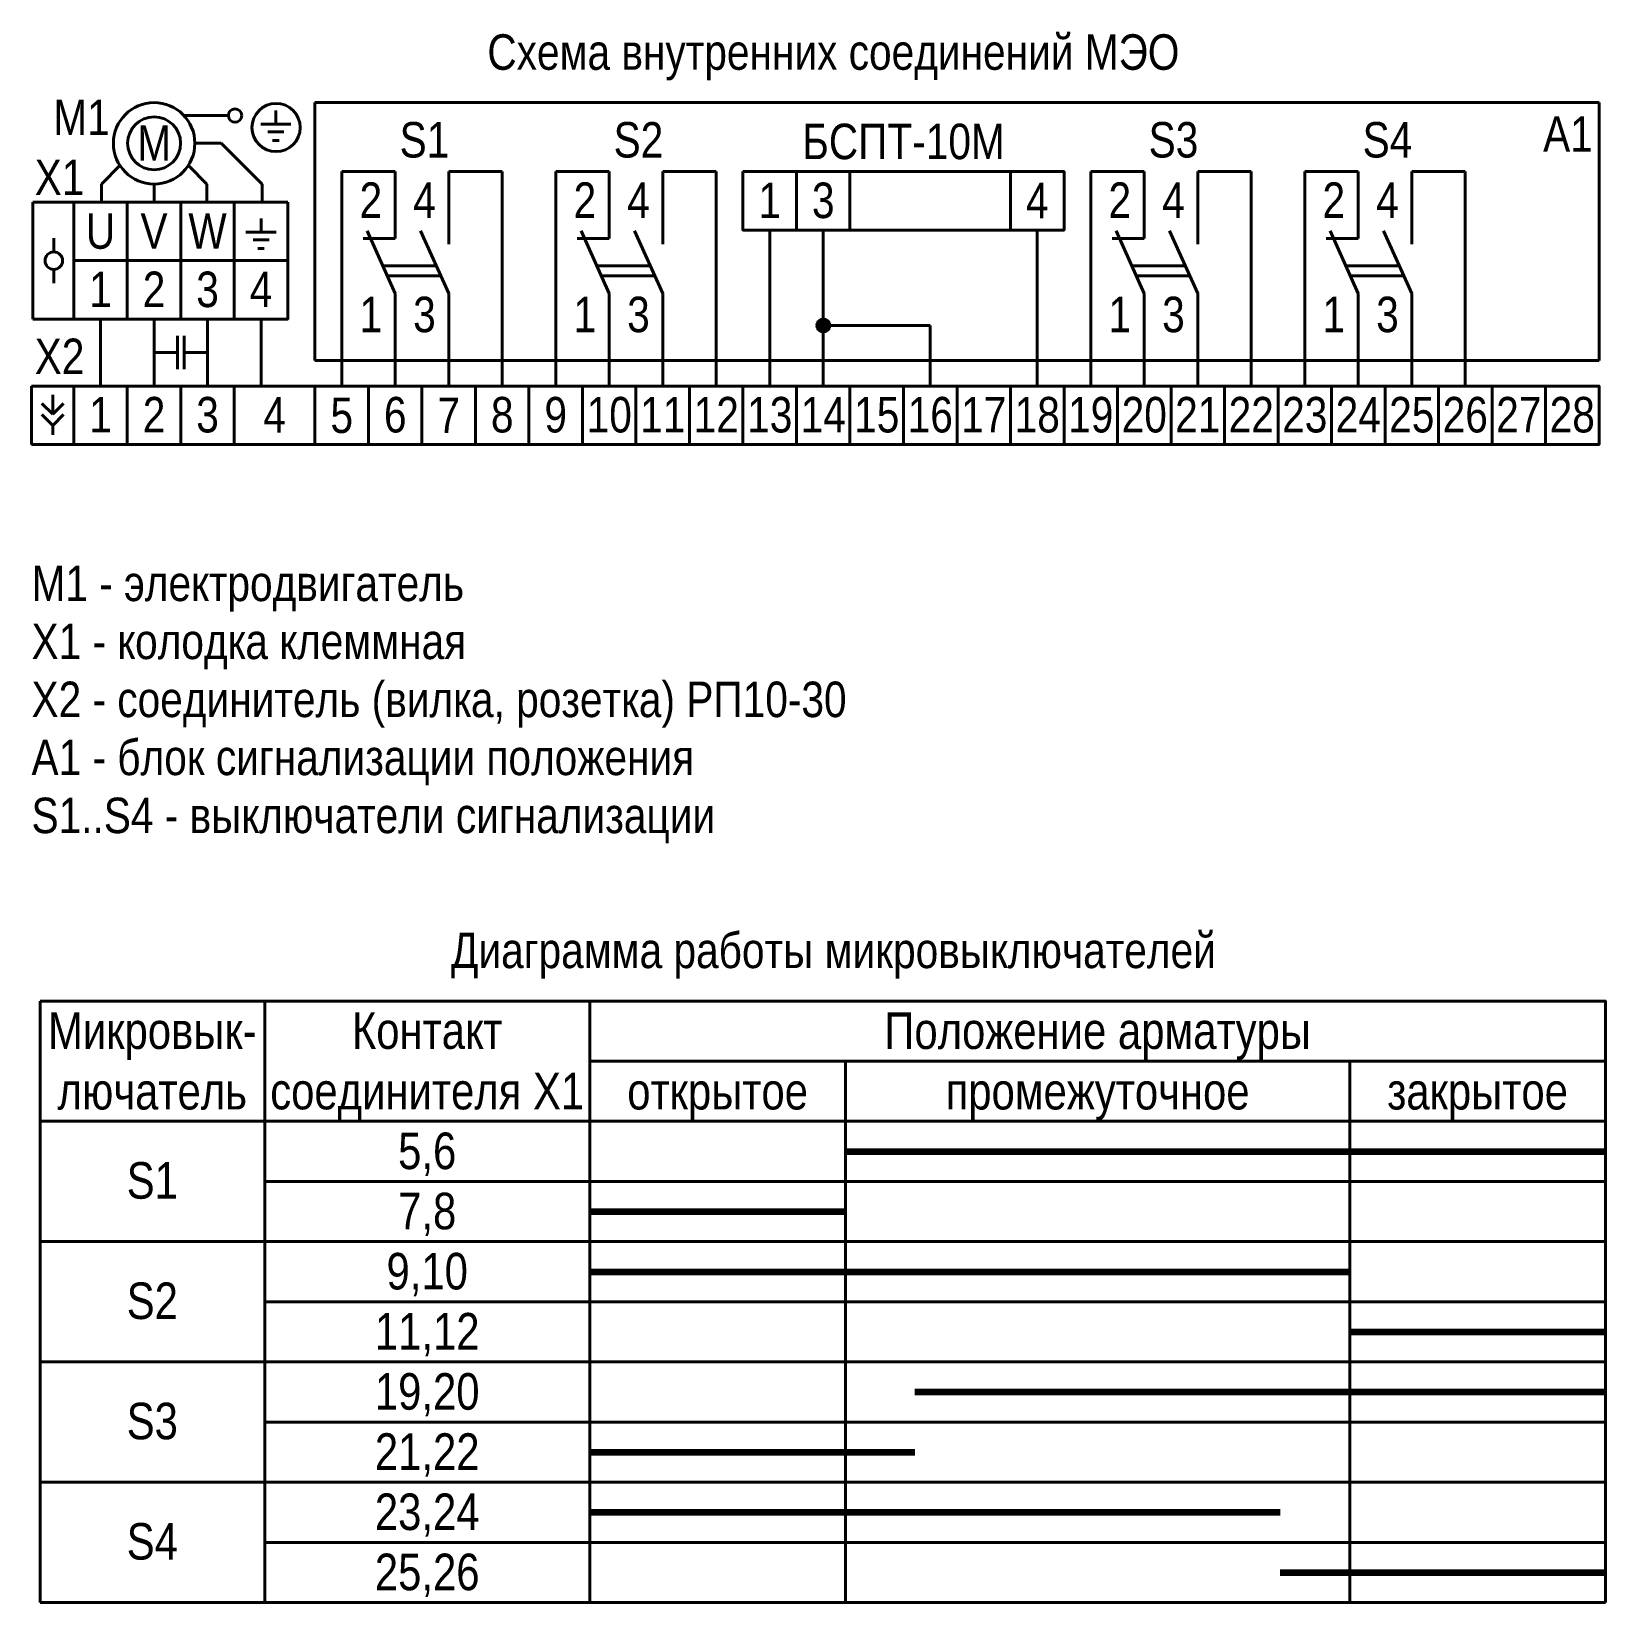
# Model space of a CAD drawing. Header units: millimetres. Extents: x 20 to 403, y -186 to -5.
# Drawn here: x 230.4 to 402.8, y -182.5 to -10.4 of the extents above; entities that cross this region are included whole.
import ezdxf

# ---------------------------------------------------------------- set-up
doc = ezdxf.new("R2010")
doc.units = ezdxf.units.MM
doc.header["$MEASUREMENT"] = 0
doc.layers.add('info', color=7, linetype='Continuous')
doc.styles.add('СГЕНЕРИР_СТИЛЬ_1', font='')
doc.styles.get('СГЕНЕРИР_СТИЛЬ_1').set_extended_font_data('Arial Narrow')

msp = doc.modelspace()

# ---------------------------------------------------------------- hatches: boundary and pattern name
at = {"layer": 'info', "linetype": 'Continuous', "lineweight": 0, "true_color": 0x000000}
msp.add_hatch(color=18, dxfattribs=at).paths.add_polyline_path([(316.66, -42.62), (316.7, -42.81), (316.81, -42.97), (316.97, -43.08), (317.16, -43.12), (317.35, -43.08), (317.51, -42.97), (317.62, -42.81), (317.66, -42.62), (317.62, -42.42), (317.51, -42.26), (317.35, -42.15), (317.16, -42.12), (316.97, -42.15), (316.81, -42.26), (316.7, -42.42)])

# ---------------------------------------------------------------- linework, layer by layer
at = {"layer": 'info', "color": 7, "linetype": 'Continuous', "lineweight": 40, "ltscale": 100}
for p, q in [((261.49, -46.45), (261.49, -18.19)), ((261.49, -18.19), (402.13, -18.19)), ((402.13, -18.19), (402.13, -46.45)), ((252, -19.63), (247.13, -19.63)), ((255.55, -20.56), (258.86, -20.56)), ((257.2, -20.56), (257.2, -19.09)), ((256.32, -21.41), (257.2, -21.41)), ((256.84, -22.36), (257.2, -22.36)), ((257.2, -21.41), (258.09, -21.41)), ((257.2, -22.36), (257.57, -22.36)), ((248.33, -22.67), (251.23, -22.67)), ((251.23, -22.67), (255.69, -27.13)), ((240.13, -25.1), (238.09, -27.13)), ((247.62, -25.1), (249.66, -27.13)), ((264.42, -49.25), (264.42, -25.77)), ((264.42, -25.77), (270.28, -25.77)), ((270.28, -25.77), (270.28, -33.08)), ((282, -25.77), (276.14, -25.77)), ((276.14, -25.77), (276.14, -33.7)), ((282, -49.25), (282, -25.77)), ((287.86, -49.25), (287.86, -25.77)), ((287.86, -25.77), (293.72, -25.77)), ((293.72, -25.77), (293.72, -33.08)), ((299.58, -25.75), (299.58, -33.7)), ((305.44, -25.77), (299.58, -25.77)), ((305.44, -49.25), (305.44, -25.77)), ((308.37, -25.77), (343.53, -25.77)), ((308.37, -32.17), (308.37, -25.77)), ((343.53, -25.77), (343.53, -32.17)), ((346.46, -49.25), (346.46, -25.77)), ((346.46, -25.77), (352.32, -25.77)), ((352.32, -25.77), (352.32, -33.08)), ((364.04, -25.77), (358.18, -25.77)), ((358.18, -25.77), (358.18, -33.7)), ((364.04, -49.25), (364.04, -25.77)), ((369.9, -49.25), (369.9, -25.77)), ((369.9, -25.77), (375.76, -25.77)), ((375.76, -25.77), (375.76, -33.08)), ((387.48, -25.77), (381.62, -25.77)), ((381.62, -25.77), (381.62, -33.7)), ((387.48, -49.25), (387.48, -25.77)), ((238.09, -27.13), (238.09, -29.12)), ((243.87, -27.13), (243.87, -29.12)), ((249.66, -27.13), (249.66, -29.12)), ((255.69, -27.13), (255.69, -29.12)), ((230.57, -29.12), (258.51, -29.12)), ((230.57, -41.92), (230.57, -29.12)), ((258.51, -29.12), (258.51, -41.92)), ((255.58, -32.39), (255.58, -30.92)), ((253.93, -32.39), (257.23, -32.39)), ((270.28, -39.13), (267.2, -32.24)), ((276.14, -39.13), (273.06, -32.24)), ((293.72, -39.13), (290.64, -32.24)), ((299.58, -39.13), (296.5, -32.24)), ((343.53, -32.17), (308.37, -32.17)), ((311.3, -49.25), (311.3, -32.17)), ((317.16, -49.25), (317.16, -32.17)), ((340.6, -49.25), (340.6, -32.17)), ((352.32, -39.13), (349.24, -32.24)), ((358.18, -39.13), (355.1, -32.24)), ((375.76, -39.13), (372.68, -32.24)), ((381.62, -39.13), (378.54, -32.24)), ((232.88, -34.56), (232.88, -33.04)), ((254.7, -33.24), (255.58, -33.24)), ((255.22, -34.19), (255.58, -34.19)), ((255.58, -33.24), (256.46, -33.24)), ((255.58, -34.19), (255.94, -34.19)), ((270.28, -33.08), (266.78, -33.08)), ((293.72, -33.08), (290.22, -33.08)), ((352.32, -33.08), (348.82, -33.08)), ((375.76, -33.08), (372.26, -33.08)), ((268.93, -36.1), (274.79, -36.1)), ((292.37, -36.1), (298.23, -36.1)), ((350.97, -36.1), (356.83, -36.1)), ((374.41, -36.1), (380.27, -36.1)), ((232.88, -38), (232.88, -36.47)), ((269.41, -37.19), (275.27, -37.19)), ((292.85, -37.19), (298.71, -37.19)), ((351.45, -37.19), (357.31, -37.19)), ((374.89, -37.19), (380.75, -37.19)), ((270.28, -49.25), (270.28, -39.13)), ((276.14, -49.25), (276.14, -39.13)), ((293.72, -49.25), (293.72, -39.13)), ((299.58, -49.25), (299.58, -39.13)), ((352.32, -49.25), (352.32, -39.13)), ((358.18, -49.25), (358.18, -39.13)), ((375.76, -49.25), (375.76, -39.13)), ((381.62, -49.25), (381.62, -39.13)), ((258.51, -41.92), (230.57, -41.92)), ((238, -49.25), (238, -41.92)), ((243.86, -49.25), (243.86, -41.92)), ((249.72, -49.25), (249.72, -41.92)), ((255.58, -41.92), (255.58, -49.25)), ((328.88, -42.62), (317.66, -42.62)), ((328.88, -49.25), (328.88, -42.62)), ((246.42, -47.42), (246.42, -43.75)), ((247.16, -47.42), (247.16, -43.75)), ((243.86, -45.58), (246.42, -45.58)), ((247.16, -45.58), (249.72, -45.58)), ((402.13, -46.45), (261.49, -46.45)), ((230.44, -49.25), (402.13, -49.25)), ((230.44, -55.65), (230.44, -49.25)), ((402.13, -49.25), (402.13, -55.65)), ((231.57, -51.15), (232.76, -52.34)), ((232.76, -52.34), (232.76, -50.22)), ((232.76, -52.34), (233.95, -51.15)), ((231.57, -52.37), (232.76, -53.56)), ((232.76, -53.56), (233.95, -52.37)), ((232.76, -53.56), (232.76, -54.61)), ((402.13, -55.65), (230.44, -55.65)), ((231.37, -116.61), (402.84, -116.61)), ((231.37, -182.49), (231.37, -116.61)), ((402.84, -116.61), (402.84, -182.49)), ((231.37, -142.96), (231.37, -129.78)), ((231.37, -129.78), (255.98, -129.78)), ((255.98, -129.78), (255.98, -142.96)), ((319.6, -129.78), (291.58, -129.78)), ((291.58, -129.78), (291.58, -136.37)), ((319.6, -136.37), (319.6, -129.78)), ((374.82, -129.78), (319.6, -129.78)), ((319.6, -129.78), (319.6, -136.37)), ((374.82, -136.37), (374.82, -129.78)), ((402.84, -129.78), (374.82, -129.78)), ((374.82, -129.78), (374.82, -136.37)), ((402.84, -136.37), (402.84, -129.78)), ((291.58, -136.37), (319.6, -136.37)), ((319.6, -136.37), (291.58, -136.37)), ((291.58, -136.37), (291.58, -142.96)), ((319.6, -136.37), (374.82, -136.37)), ((319.6, -142.96), (319.6, -136.37)), ((374.82, -136.37), (319.6, -136.37)), ((319.6, -136.37), (319.6, -142.96)), ((374.82, -136.37), (402.84, -136.37)), ((374.82, -142.96), (374.82, -136.37)), ((402.84, -136.37), (374.82, -136.37)), ((374.82, -136.37), (374.82, -142.96)), ((402.84, -142.96), (402.84, -136.37)), ((255.98, -142.96), (231.37, -142.96)), ((231.37, -156.14), (231.37, -142.96)), ((231.37, -142.96), (255.98, -142.96)), ((255.98, -142.96), (255.98, -156.14)), ((291.58, -142.96), (319.6, -142.96)), ((319.6, -142.96), (291.58, -142.96)), ((291.58, -142.96), (291.58, -149.55)), ((319.6, -142.96), (374.82, -142.96)), ((319.6, -149.55), (319.6, -142.96)), ((374.82, -142.96), (319.6, -142.96)), ((319.6, -142.96), (319.6, -149.55)), ((374.82, -142.96), (402.84, -142.96)), ((374.82, -149.55), (374.82, -142.96)), ((402.84, -142.96), (374.82, -142.96)), ((374.82, -142.96), (374.82, -149.55)), ((402.84, -149.55), (402.84, -142.96)), ((291.58, -149.55), (319.6, -149.55)), ((319.6, -149.55), (291.58, -149.55)), ((291.58, -149.55), (291.58, -156.14)), ((319.6, -149.55), (374.82, -149.55)), ((319.6, -156.14), (319.6, -149.55)), ((374.82, -149.55), (319.6, -149.55)), ((319.6, -149.55), (319.6, -156.14)), ((374.82, -149.55), (402.84, -149.55)), ((374.82, -156.14), (374.82, -149.55)), ((402.84, -149.55), (374.82, -149.55)), ((374.82, -149.55), (374.82, -156.14)), ((402.84, -156.14), (402.84, -149.55)), ((255.98, -156.14), (231.37, -156.14)), ((231.37, -169.31), (231.37, -156.14)), ((231.37, -156.14), (255.98, -156.14)), ((255.98, -156.14), (255.98, -169.31)), ((291.58, -156.14), (319.6, -156.14)), ((319.6, -156.14), (291.58, -156.14)), ((291.58, -156.14), (291.58, -162.73)), ((319.6, -156.14), (374.82, -156.14)), ((319.6, -162.73), (319.6, -156.14)), ((374.82, -156.14), (319.6, -156.14)), ((319.6, -156.14), (319.6, -162.73)), ((374.82, -156.14), (402.84, -156.14)), ((374.82, -162.73), (374.82, -156.14)), ((402.84, -156.14), (374.82, -156.14)), ((374.82, -156.14), (374.82, -162.73)), ((402.84, -162.73), (402.84, -156.14)), ((291.58, -162.73), (319.6, -162.73)), ((319.6, -162.73), (291.58, -162.73)), ((291.58, -162.73), (291.58, -169.31)), ((319.6, -162.73), (374.82, -162.73)), ((319.6, -169.31), (319.6, -162.73)), ((374.82, -162.73), (319.6, -162.73)), ((319.6, -162.73), (319.6, -169.31)), ((374.82, -162.73), (402.84, -162.73)), ((374.82, -169.31), (374.82, -162.73)), ((402.84, -162.73), (374.82, -162.73)), ((374.82, -162.73), (374.82, -169.31)), ((402.84, -169.31), (402.84, -162.73)), ((255.98, -169.31), (231.37, -169.31)), ((231.37, -182.49), (231.37, -169.31)), ((231.37, -169.31), (255.98, -169.31)), ((255.98, -169.31), (255.98, -182.49)), ((291.58, -169.31), (319.6, -169.31)), ((319.6, -169.31), (291.58, -169.31)), ((291.58, -169.31), (291.58, -175.9)), ((319.6, -169.31), (374.82, -169.31)), ((319.6, -175.9), (319.6, -169.31)), ((374.82, -169.31), (319.6, -169.31)), ((319.6, -169.31), (319.6, -175.9)), ((374.82, -169.31), (402.84, -169.31)), ((374.82, -175.9), (374.82, -169.31)), ((402.84, -169.31), (374.82, -169.31)), ((374.82, -169.31), (374.82, -175.9)), ((402.84, -175.9), (402.84, -169.31)), ((291.58, -175.9), (319.6, -175.9)), ((319.6, -175.9), (291.58, -175.9)), ((291.58, -175.9), (291.58, -182.49)), ((319.6, -175.9), (374.82, -175.9)), ((319.6, -182.49), (319.6, -175.9)), ((374.82, -175.9), (319.6, -175.9)), ((319.6, -175.9), (319.6, -182.49)), ((374.82, -175.9), (402.84, -175.9)), ((374.82, -182.49), (374.82, -175.9)), ((402.84, -175.9), (374.82, -175.9)), ((374.82, -175.9), (374.82, -182.49)), ((402.84, -182.49), (402.84, -175.9)), ((402.84, -182.49), (231.37, -182.49)), ((255.98, -182.49), (231.37, -182.49)), ((291.58, -182.49), (319.6, -182.49)), ((319.6, -182.49), (374.82, -182.49)), ((374.82, -182.49), (402.84, -182.49))]:
    msp.add_line(p, q, dxfattribs=at)
at = {"layer": 'info', "color": 7, "linetype": 'Continuous', "lineweight": 140, "ltscale": 100}
for p, q in [((319.6, -133.08), (402.84, -133.08)), ((291.58, -139.67), (319.6, -139.67)), ((291.58, -146.26), (374.82, -146.26)), ((374.82, -152.84), (402.84, -152.84)), ((327.2, -159.43), (402.84, -159.43)), ((291.58, -166.02), (327.2, -166.02)), ((291.58, -172.61), (367.22, -172.61)), ((367.22, -179.2), (402.84, -179.2))]:
    msp.add_line(p, q, dxfattribs=at)
at = {"layer": 'info', "color": 7, "linetype": 'Continuous', "lineweight": 40, "flags": 128}
for points in [[(308.37, -25.77), (314.23, -25.77), (314.23, -32.17), (308.37, -32.17)], [(314.23, -25.77), (320.09, -25.77), (320.09, -32.17), (314.23, -32.17)], [(337.67, -25.77), (343.53, -25.77), (343.53, -32.17), (337.67, -32.17)], [(235.07, -29.12), (240.93, -29.12), (240.93, -35.52), (235.07, -35.52)], [(240.93, -29.12), (246.79, -29.12), (246.79, -35.52), (240.93, -35.52)], [(246.79, -29.12), (252.65, -29.12), (252.65, -35.52), (246.79, -35.52)], [(235.07, -35.52), (240.93, -35.52), (240.93, -41.92), (235.07, -41.92)], [(240.93, -35.52), (246.79, -35.52), (246.79, -41.92), (240.93, -41.92)], [(246.79, -35.52), (252.65, -35.52), (252.65, -41.92), (246.79, -41.92)], [(252.65, -35.52), (258.51, -35.52), (258.51, -41.92), (252.65, -41.92)], [(235.07, -49.25), (240.93, -49.25), (240.93, -55.65), (235.07, -55.65)], [(240.93, -49.25), (246.79, -49.25), (246.79, -55.65), (240.93, -55.65)], [(246.79, -49.25), (252.65, -49.25), (252.65, -55.65), (246.79, -55.65)], [(252.65, -49.25), (261.49, -49.25), (261.49, -55.65), (252.65, -55.65)], [(261.49, -49.25), (267.35, -49.25), (267.35, -55.65), (261.49, -55.65)], [(267.35, -49.25), (273.21, -49.25), (273.21, -55.65), (267.35, -55.65)], [(273.21, -49.25), (279.07, -49.25), (279.07, -55.65), (273.21, -55.65)], [(279.07, -49.25), (284.93, -49.25), (284.93, -55.65), (279.07, -55.65)], [(284.93, -49.25), (290.79, -49.25), (290.79, -55.65), (284.93, -55.65)], [(290.79, -49.25), (296.65, -49.25), (296.65, -55.65), (290.79, -55.65)], [(296.65, -49.25), (302.51, -49.25), (302.51, -55.65), (296.65, -55.65)], [(302.51, -49.25), (308.37, -49.25), (308.37, -55.65), (302.51, -55.65)], [(308.37, -49.25), (314.23, -49.25), (314.23, -55.65), (308.37, -55.65)], [(314.23, -49.25), (320.09, -49.25), (320.09, -55.65), (314.23, -55.65)], [(320.09, -49.25), (325.95, -49.25), (325.95, -55.65), (320.09, -55.65)], [(325.95, -49.25), (331.81, -49.25), (331.81, -55.65), (325.95, -55.65)], [(331.81, -49.25), (337.67, -49.25), (337.67, -55.65), (331.81, -55.65)], [(337.67, -49.25), (343.53, -49.25), (343.53, -55.65), (337.67, -55.65)], [(343.53, -49.25), (349.39, -49.25), (349.39, -55.65), (343.53, -55.65)], [(349.39, -49.25), (355.25, -49.25), (355.25, -55.65), (349.39, -55.65)], [(355.25, -49.25), (361.11, -49.25), (361.11, -55.65), (355.25, -55.65)], [(361.11, -49.25), (366.97, -49.25), (366.97, -55.65), (361.11, -55.65)], [(366.97, -49.25), (372.83, -49.25), (372.83, -55.65), (366.97, -55.65)], [(372.83, -49.25), (378.69, -49.25), (378.69, -55.65), (372.83, -55.65)], [(378.69, -49.25), (384.55, -49.25), (384.55, -55.65), (378.69, -55.65)], [(384.55, -49.25), (390.41, -49.25), (390.41, -55.65), (384.55, -55.65)], [(390.41, -49.25), (396.27, -49.25), (396.27, -55.65), (390.41, -55.65)], [(396.27, -49.25), (402.13, -49.25), (402.13, -55.65), (396.27, -55.65)], [(231.37, -116.61), (255.98, -116.61), (255.98, -129.78), (231.37, -129.78)], [(255.98, -116.61), (291.58, -116.61), (291.58, -129.78), (255.98, -129.78)], [(291.58, -116.61), (402.84, -116.61), (402.84, -123.2), (291.58, -123.2)], [(291.58, -123.2), (319.6, -123.2), (319.6, -129.78), (291.58, -129.78)], [(319.6, -123.2), (374.82, -123.2), (374.82, -129.78), (319.6, -129.78)], [(374.82, -123.2), (402.84, -123.2), (402.84, -129.78), (374.82, -129.78)], [(255.98, -129.78), (291.58, -129.78), (291.58, -136.37), (255.98, -136.37)], [(255.98, -136.37), (291.58, -136.37), (291.58, -142.96), (255.98, -142.96)], [(255.98, -142.96), (291.58, -142.96), (291.58, -149.55), (255.98, -149.55)], [(255.98, -149.55), (291.58, -149.55), (291.58, -156.14), (255.98, -156.14)], [(255.98, -156.14), (291.58, -156.14), (291.58, -162.73), (255.98, -162.73)], [(255.98, -162.73), (291.58, -162.73), (291.58, -169.31), (255.98, -169.31)], [(255.98, -169.31), (291.58, -169.31), (291.58, -175.9), (255.98, -175.9)], [(255.98, -175.9), (291.58, -175.9), (291.58, -182.49), (255.98, -182.49)]]:
    msp.add_lwpolyline(points, close=True, dxfattribs=at)
at = {"layer": 'info', "color": 7, "linetype": 'Continuous', "lineweight": 40, "ltscale": 100}
for centre, radius in [((243.87, -22.67), 4.46), ((252.73, -19.63), 0.729), ((257.23, -20.94), 2.64), ((243.87, -22.67), 2.9), ((232.88, -35.52), 0.956)]:
    msp.add_circle(centre, radius, dxfattribs=at)
at = {"layer": 'info', "color": 7, "linetype": 'Continuous', "lineweight": 140, "ltscale": 100}
msp.add_circle((317.16, -42.62), 0.5, dxfattribs=at)

# ---------------------------------------------------------------- texts
at = {"layer": 'info', "color": 7, "linetype": 'Continuous', "lineweight": 15, "attachment_point": 2, "style": 'СГЕНЕРИР_СТИЛЬ_1'}
for s, insert, char_height in [('\\A1;{\\pqc;\\fArial Narrow|b0|i0|c204|p34;Схема внутренних соединений МЭО}', (318.27, -10.73), 3.8848), ('\\A1;{\\pqc;\\fArial Narrow|b0|i0|c204|p34;M1}', (235.92, -17.89), 3.8848), ('\\A1;{\\pqc;\\fArial Narrow|b0|i0|c204|p34;S\\fArial Narrow|b0|i0|c204|p34;1}', (273.48, -20.34), 3.8848), ('\\A1;{\\pqc;\\fArial Narrow|b0|i0|c204|p34;S2}', (296.92, -20.34), 3.8848), ('\\A1;{\\pqc;\\fArial Narrow|b0|i0|c204|p34;БСПТ-10М}', (325.95, -20.52), 3.8848), ('\\A1;{\\pqc;\\fArial Narrow|b0|i0|c204|p34;S\\fArial Narrow|b0|i0|c204|p34;3}', (355.52, -20.34), 3.8848), ('\\A1;{\\pqc;\\fArial Narrow|b0|i0|c204|p34;S\\fArial Narrow|b0|i0|c204|p34;4}', (378.96, -20.34), 3.8848), ('\\A1;{\\pqc;\\fArial Narrow|b0|i0|c204|p34;A1}', (398.73, -19.71), 3.8848), ('\\A1;{\\pqc;\\fArial Narrow|b0|i0|c204|p34;M}', (243.87, -20.69), 3.8848), ('\\A1;{\\pqc;\\fArial Narrow|b0|i0|c204|p34;X\\fArial Narrow|b0|i0|c204|p34;1}', (233.51, -24.45), 3.8848), ('\\A1;{\\pqc;\\fArial Narrow|b0|i0|c204|p34;2}', (267.61, -26.95), 3.8848), ('\\A1;{\\pqc;\\fArial Narrow|b0|i0|c204|p34;4}', (273.48, -26.96), 3.8848), ('\\A1;{\\pqc;\\fArial Narrow|b0|i0|c204|p34;2}', (291.05, -26.95), 3.8848), ('\\A1;{\\pqc;\\fArial Narrow|b0|i0|c204|p34;4}', (296.92, -26.96), 3.8848), ('\\A1;{\\pqc;\\fArial Narrow|b0|i0|c204|p34;1}', (311.3, -26.97), 3.8848), ('\\A1;{\\pqc;\\fArial Narrow|b0|i0|c204|p34;3}', (317.16, -26.97), 3.8848), ('\\A1;{\\pqc;\\fArial Narrow|b0|i0|c204|p34;4}', (340.6, -26.99), 3.8848), ('\\A1;{\\pqc;\\fArial Narrow|b0|i0|c204|p34;2}', (349.64, -26.95), 3.8848), ('\\A1;{\\pqc;\\fArial Narrow|b0|i0|c204|p34;4}', (355.52, -26.96), 3.8848), ('\\A1;{\\pqc;\\fArial Narrow|b0|i0|c204|p34;2}', (373.08, -26.95), 3.8848), ('\\A1;{\\pqc;\\fArial Narrow|b0|i0|c204|p34;4}', (378.96, -26.96), 3.8848), ('\\A1;{\\pqc;\\fArial Narrow|b0|i0|c204|p34;U}', (238, -30.33), 3.8848), ('\\A1;{\\pqc;\\fArial Narrow|b0|i0|c204|p34;V}', (243.86, -30.33), 3.8848), ('\\A1;{\\pqc;\\fArial Narrow|b0|i0|c204|p34;W}', (249.72, -30.33), 3.8848), ('\\A1;{\\pqc;\\fArial Narrow|b0|i0|c204|p34;1}', (238, -36.72), 3.8848), ('\\A1;{\\pqc;\\fArial Narrow|b0|i0|c204|p34;2}', (243.86, -36.72), 3.8848), ('\\A1;{\\pqc;\\fArial Narrow|b0|i0|c204|p34;3}', (249.72, -36.72), 3.8848), ('\\A1;{\\pqc;\\fArial Narrow|b0|i0|c204|p34;4}', (255.58, -36.73), 3.8848), ('\\A1;{\\pqc;\\fArial Narrow|b0|i0|c204|p34;1}', (267.61, -39.47), 3.8848), ('\\A1;{\\pqc;\\fArial Narrow|b0|i0|c204|p34;3}', (273.48, -39.47), 3.8848), ('\\A1;{\\pqc;\\fArial Narrow|b0|i0|c204|p34;1}', (291.05, -39.47), 3.8848), ('\\A1;{\\pqc;\\fArial Narrow|b0|i0|c204|p34;3}', (296.92, -39.47), 3.8848), ('\\A1;{\\pqc;\\fArial Narrow|b0|i0|c204|p34;1}', (349.64, -39.47), 3.8848), ('\\A1;{\\pqc;\\fArial Narrow|b0|i0|c204|p34;3}', (355.52, -39.47), 3.8848), ('\\A1;{\\pqc;\\fArial Narrow|b0|i0|c204|p34;1}', (373.08, -39.47), 3.8848), ('\\A1;{\\pqc;\\fArial Narrow|b0|i0|c204|p34;3}', (378.96, -39.47), 3.8848), ('\\A1;{\\pqc;\\fArial Narrow|b0|i0|c204|p34;X2}', (233.51, -44.06), 3.8848), ('\\A1;{\\pqc;\\fArial Narrow|b0|i0|c204|p34;1}', (238, -50.45), 3.8848), ('\\A1;{\\pqc;\\fArial Narrow|b0|i0|c204|p34;2}', (243.86, -50.45), 3.8848), ('\\A1;{\\pqc;\\fArial Narrow|b0|i0|c204|p34;3}', (249.72, -50.45), 3.8848), ('\\A1;{\\pqc;\\fArial Narrow|b0|i0|c204|p34;4}', (257.07, -50.46), 3.8848), ('\\A1;{\\pqc;\\fArial Narrow|b0|i0|c204|p34;5}', (264.42, -50.51), 3.8848), ('\\A1;{\\pqc;\\fArial Narrow|b0|i0|c204|p34;6}', (270.28, -50.45), 3.8848), ('\\A1;{\\pqc;\\fArial Narrow|b0|i0|c204|p34;7}', (276.14, -50.51), 3.8848), ('\\A1;{\\pqc;\\fArial Narrow|b0|i0|c204|p34;8}', (282, -50.45), 3.8848), ('\\A1;{\\pqc;\\fArial Narrow|b0|i0|c204|p34;9}', (287.86, -50.45), 3.8848), ('\\A1;{\\pqc;\\fArial Narrow|b0|i0|c204|p34;10}', (293.72, -50.45), 3.8848), ('\\A1;{\\pqc;\\fArial Narrow|b0|i0|c204|p34;1\\fArial Narrow|b0|i0|c204|p34;1}', (299.58, -50.45), 3.8848), ('\\A1;{\\pqc;\\fArial Narrow|b0|i0|c204|p34;12}', (305.44, -50.45), 3.8848), ('\\A1;{\\pqc;\\fArial Narrow|b0|i0|c204|p34;13}', (311.3, -50.45), 3.8848), ('\\A1;{\\pqc;\\fArial Narrow|b0|i0|c204|p34;14}', (317.16, -50.45), 3.8848), ('\\A1;{\\pqc;\\fArial Narrow|b0|i0|c204|p34;15}', (323.02, -50.45), 3.8848), ('\\A1;{\\pqc;\\fArial Narrow|b0|i0|c204|p34;16}', (328.88, -50.45), 3.8848), ('\\A1;{\\pqc;\\fArial Narrow|b0|i0|c204|p34;17}', (334.74, -50.45), 3.8848), ('\\A1;{\\pqc;\\fArial Narrow|b0|i0|c204|p34;18}', (340.6, -50.45), 3.8848), ('\\A1;{\\pqc;\\fArial Narrow|b0|i0|c204|p34;19}', (346.46, -50.45), 3.8848), ('\\A1;{\\pqc;\\fArial Narrow|b0|i0|c204|p34;20}', (352.32, -50.45), 3.8848), ('\\A1;{\\pqc;\\fArial Narrow|b0|i0|c204|p34;21}', (358.18, -50.45), 3.8848), ('\\A1;{\\pqc;\\fArial Narrow|b0|i0|c204|p34;22}', (364.04, -50.45), 3.8848), ('\\A1;{\\pqc;\\fArial Narrow|b0|i0|c204|p34;23}', (369.9, -50.45), 3.8848), ('\\A1;{\\pqc;\\fArial Narrow|b0|i0|c204|p34;2\\fArial Narrow|b0|i0|c204|p34;4}', (375.76, -50.45), 3.8848), ('\\A1;{\\pqc;\\fArial Narrow|b0|i0|c204|p34;25}', (381.62, -50.45), 3.8848), ('\\A1;{\\pqc;\\fArial Narrow|b0|i0|c204|p34;26}', (387.48, -50.45), 3.8848), ('\\A1;{\\pqc;\\fArial Narrow|b0|i0|c204|p34;27}', (393.34, -50.45), 3.8848), ('\\A1;{\\pqc;\\fArial Narrow|b0|i0|c204|p34;28}', (399.2, -50.45), 3.8848), ('\\A1;{\\pqc;\\fArial Narrow|b0|i0|c204|p34;Диаграмма работы микровыключателей}', (318.27, -109.12), 3.8848), ('\\A1;{\\pqc;\\fArial Narrow|b0|i0|c204|p34;Положение арматуры}', (347.21, -117.86), 4), ('\\A1;{\\pqc;\\fArial Narrow|b0|i0|c204|p34;открытое}', (305.59, -124.49), 4), ('\\A1;{\\pqc;\\fArial Narrow|b0|i0|c204|p34;промежуточное}', (347.21, -124.49), 4), ('\\A1;{\\pqc;\\fArial Narrow|b0|i0|c204|p34;закрытое}', (388.83, -124.49), 4), ('\\A1;{\\pqc;\\fArial Narrow|b0|i0|c204|p34;5,6}', (273.78, -131.02), 4), ('\\A1;{\\pqc;\\fArial Narrow|b0|i0|c204|p34;S1}', (243.67, -134.26), 4), ('\\A1;{\\pqc;\\fArial Narrow|b0|i0|c204|p34;7,8}', (273.78, -137.61), 4), ('\\A1;{\\pqc;\\fArial Narrow|b0|i0|c204|p34;9,10}', (273.78, -144.2), 4), ('\\A1;{\\pqc;\\fArial Narrow|b0|i0|c204|p34;S\\fArial Narrow|b0|i0|c204|p34;2}', (243.67, -147.44), 4), ('\\A1;{\\pqc;\\fArial Narrow|b0|i0|c204|p34;11,12}', (273.78, -150.78), 4), ('\\A1;{\\pqc;\\fArial Narrow|b0|i0|c204|p34;19,20}', (273.78, -157.37), 4), ('\\A1;{\\pqc;\\fArial Narrow|b0|i0|c204|p34;S\\fArial Narrow|b0|i0|c204|p34;3}', (243.67, -160.61), 4), ('\\A1;{\\pqc;\\fArial Narrow|b0|i0|c204|p34;21,22}', (273.78, -163.96), 4), ('\\A1;{\\pqc;\\fArial Narrow|b0|i0|c204|p34;23,24}', (273.78, -170.55), 4), ('\\A1;{\\pqc;\\fArial Narrow|b0|i0|c204|p34;S\\fArial Narrow|b0|i0|c204|p34;4}', (243.67, -173.79), 4), ('\\A1;{\\pqc;\\fArial Narrow|b0|i0|c204|p34;25,26}', (273.78, -177.14), 4)]:
    msp.add_mtext(s, dxfattribs=dict(at, insert=insert, char_height=char_height))
at = {"layer": 'info', "color": 7, "linetype": 'Continuous', "lineweight": 15, "style": 'СГЕНЕРИР_СТИЛЬ_1'}
for s, insert, char_height, attachment_point, line_spacing_factor in [('\\A1;{\\pql;\\fArial Narrow|b0|i0|c204|p34;М1\\fArial Narrow|b0|i0|c204|p34; \\fArial Narrow|b0|i0|c204|p34;-\\fArial Narrow|b0|i0|c204|p34; \\fArial Narrow|b0|i0|c204|p34;электродвигатель\\P\\pql;\\fArial Narrow|b0|i0|c204|p34;Х1 - колодка клеммная\\P\\pql;\\fArial Narrow|b0|i0|c204|p34;Х2 - соединитель (вилка, розетка) РП10-30\\P\\pql;\\fArial Narrow|b0|i0|c204|p34;А1 - блок сигнализации положения\\P\\pql;\\fArial Narrow|b0|i0|c204|p34;S1..S4 - выключатели сигнализации}', (230.44, -68.92), 3.88481, 1, 0.98131), ('\\A1;{\\pqc;\\fArial Narrow|b0|i0|c204|p34;Микровык\\fArial Narrow|b0|i0|c204|p34;-\\P\\pqc;\\fArial Narrow|b0|i0|c204|p34;лючатель}', (243.67, -117.86), 4, 2, 0.994649)]:
    msp.add_mtext(s, dxfattribs=dict(at, insert=insert, char_height=char_height, attachment_point=attachment_point, line_spacing_factor=line_spacing_factor))
at = {"layer": 'info', "color": 7, "linetype": 'Continuous', "lineweight": 15, "insert": (273.78, -117.85), "char_height": 4, "width": 35.5949, "attachment_point": 2, "line_spacing_factor": 0.99373, "style": 'СГЕНЕРИР_СТИЛЬ_1'}
msp.add_mtext('\\A1;{\\pqc;\\fArial Narrow|b0|i0|c204|p34;Контакт соединителя Х1}', dxfattribs=at)

doc.saveas('drawing.dxf')
